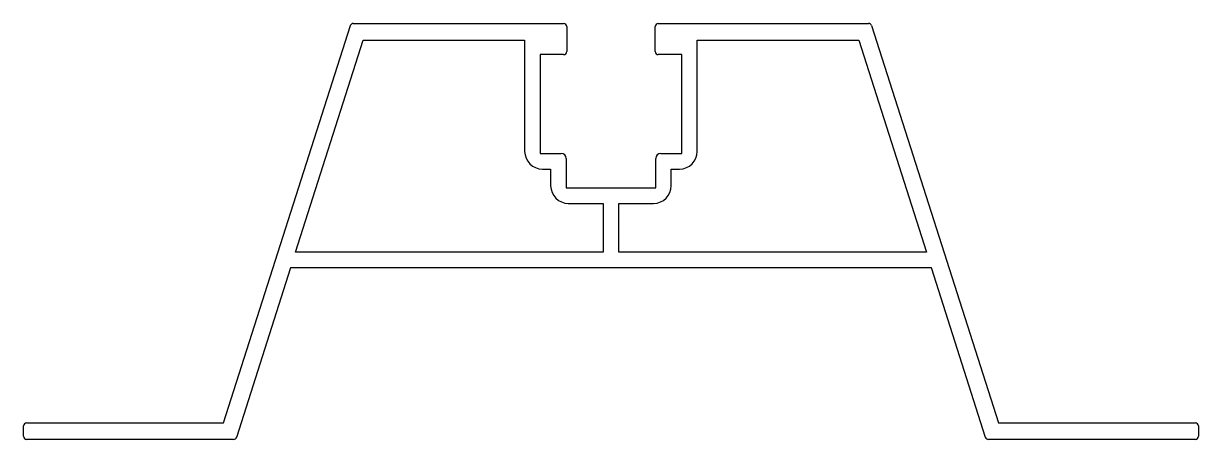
# Model space of a CAD drawing. Extents: x 1143 to 1256, y 845 to 885.
import ezdxf

# ---------------------------------------------------------------- set-up
doc = ezdxf.new("R2010")
doc.units = 0
doc.layers.get('0').update_dxf_attribs({"linetype": 'CONTINUOUS'})

msp = doc.modelspace()

# ---------------------------------------------------------------- linework, layer by layer
for p, q in [((1161.87, 846.31), (1174.06, 884.5)), ((1174.34, 884.71), (1194.57, 884.71)), ((1194.87, 884.41), (1194.87, 882.01)), ((1203.37, 882.01), (1203.37, 884.41)), ((1203.67, 884.71), (1223.9, 884.71)), ((1224.19, 884.5), (1236.38, 846.31)), ((1168.78, 862.71), (1175.29, 883.11)), ((1175.29, 883.11), (1190.82, 883.11)), ((1190.82, 883.11), (1190.82, 872.41)), ((1207.42, 872.41), (1207.42, 883.11)), ((1207.42, 883.11), (1222.95, 883.11)), ((1222.95, 883.11), (1229.47, 862.71)), ((1192.32, 881.71), (1192.32, 872.21)), ((1194.57, 881.71), (1192.32, 881.71)), ((1205.92, 881.71), (1203.67, 881.71)), ((1205.92, 872.21), (1205.92, 881.71)), ((1192.32, 872.21), (1194.32, 872.21)), ((1194.82, 871.71), (1194.82, 868.91)), ((1203.42, 868.91), (1203.42, 871.71)), ((1203.92, 872.21), (1205.92, 872.21)), ((1192.52, 870.71), (1193.32, 870.71)), ((1193.32, 870.71), (1193.32, 869.11)), ((1204.92, 869.11), (1204.92, 870.71)), ((1204.92, 870.71), (1205.72, 870.71)), ((1194.82, 868.91), (1203.42, 868.91)), ((1195.02, 867.41), (1198.37, 867.41)), ((1198.37, 867.41), (1198.37, 862.71)), ((1199.87, 862.71), (1199.87, 867.41)), ((1199.87, 867.41), (1203.22, 867.41)), ((1198.37, 862.71), (1168.78, 862.71)), ((1229.47, 862.71), (1199.87, 862.71)), ((1168.3, 861.21), (1163.1, 844.91)), ((1229.94, 861.21), (1168.3, 861.21)), ((1235.14, 844.91), (1229.94, 861.21)), ((1142.62, 845.01), (1142.62, 846.01)), ((1142.92, 846.31), (1161.87, 846.31)), ((1236.38, 846.31), (1255.32, 846.31)), ((1255.62, 846.01), (1255.62, 845.01)), ((1162.82, 844.71), (1142.92, 844.71)), ((1255.32, 844.71), (1235.43, 844.71))]:
    msp.add_line(p, q)
for centre, radius, start, end in [((1174.34, 884.41), 0.3, 90, 162.3), ((1194.57, 884.41), 0.3, 360, 90), ((1203.67, 884.41), 0.3, 90, 180), ((1223.9, 884.41), 0.3, 17.7, 90), ((1194.57, 882.01), 0.3, 270, 0), ((1203.67, 882.01), 0.3, 180, 270), ((1192.52, 872.41), 1.7, 180, 270), ((1205.72, 872.41), 1.7, 270, 360), ((1194.32, 871.71), 0.5, 0, 90), ((1203.92, 871.71), 0.5, 90, 180), ((1195.02, 869.11), 1.7, 180, 270), ((1203.22, 869.11), 1.7, 270, 0), ((1142.92, 846.01), 0.3, 90, 180), ((1255.32, 846.01), 0.3, 360, 90), ((1142.92, 845.01), 0.3, 180, 270), ((1162.82, 845.01), 0.3, 270, 342.3), ((1235.43, 845.01), 0.3, 197.7, 270), ((1255.32, 845.01), 0.3, 270, 0)]:
    msp.add_arc(centre, radius, start, end)

doc.saveas('drawing.dxf')
